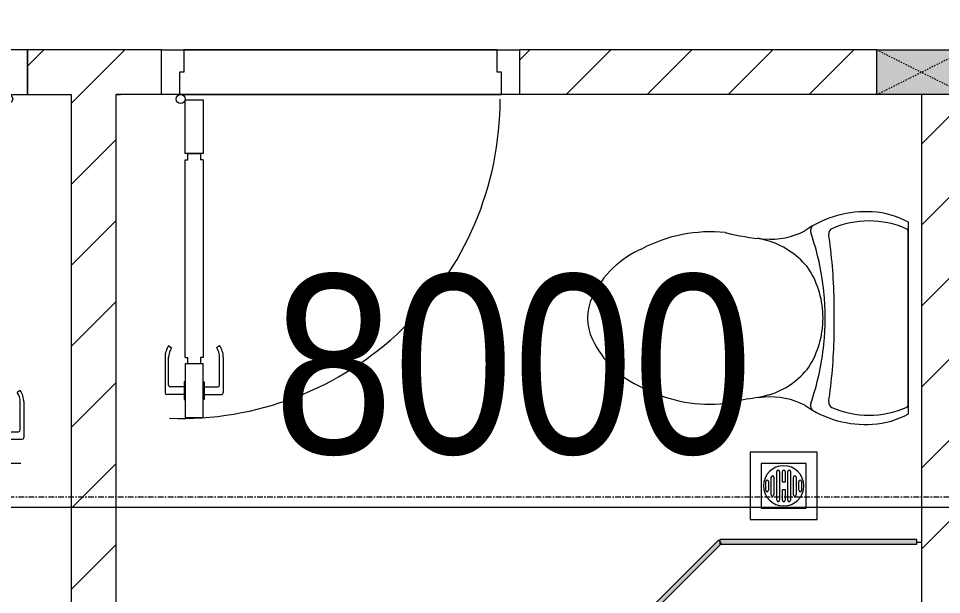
# Model space of a CAD drawing. Header units: millimetres. Extents: x 1591 to 240306, y -15958 to 82755.
# Drawn here: x 74936 to 76999, y 39020 to 40307 of the extents above; entities that cross this region are included whole.
import ezdxf

# ---------------------------------------------------------------- set-up
doc = ezdxf.new("R2010")
doc.units = ezdxf.units.MM
doc.linetypes.add('Dash', pattern=[6, 3, -3])
doc.linetypes.add('Grid Line', pattern=[22.225, 12.7, -3.175, 3.175, -3.175])
for name, color, linetype, lineweight in [('0-1', 7, 'Continuous', 5), ('A-ANNO-DIMS', 211, 'Continuous', 9), ('A-ANNO-DIMS-160', 211, 'Continuous', 9), ('A-DETL-GENF-1', 9, 'Continuous', 9), ('A-DOOR-1', 254, 'Continuous', 9), ('A-DOOR-2', 9, 'Continuous', 9), ('A-FLOR-2', 9, 'Continuous', 9), ('A-GLAZ-CURT', 52, 'Continuous', 9), ('A-GLAZ-CURT-1', 254, 'Continuous', 9), ('A-GLAZ-CURT-2', 9, 'Continuous', 9), ('A-WALL-1', 253, 'Continuous', 18), ('A-WALL-2', 9, 'Continuous', 9), ('A-WALL-PATT-1', 10, 'Continuous', 9), ('M-EQPM-1', 254, 'Continuous', 9), ('P-SANR-FIXT-1', 254, 'Continuous', 9), ('S-COLS', 52, 'Continuous', 9), ('S-COLS-3', 254, 'Continuous', 9), ('S-COLS-4', 253, 'Continuous', 18), ('S-COLS-HDLN-1', 9, 'Dash', 9), ('S-GRID-1', 1, 'Grid Line', 9)]:
    doc.layers.add(name, color=color, linetype=linetype, lineweight=lineweight)
doc.styles.add('UTM Avo', font='UTM Avo.ttf', dxfattribs={"width": 0.9, "height": 400})
doc.dimstyles.new('1_Dim_chi_tiet_2_5_1', dxfattribs={"dimscale": 304.8, "dimtxt": 399.720379, "dimasz": 0.629921, "dimexe": 0.524934, "dimexo": 0.0625, "dimgap": 0.052493, "dimtad": 1, "dimdec": 0, "dimrnd": 5, "dimzin": 0, "dimdsep": 46, "dimtxsty": 'UTM Avo', "dimblk1": 'OBLIQUE', "dimblk2": 'OBLIQUE', "dimsah": 1, "dimcen": 0.09, "dimdle": 0.524934, "dimazin": 0, "dimtfac": 1, "dimtdec": 4, "dimtix": 1, "dimtmove": 0, "dimatfit": 3, "dimfxl": 1.049869, "dimfxlon": 1, "dimtvp": 1, "dimtolj": 1, "dimtzin": 0, "dimarcsym": 2})
pattern_1 = [(45, (0, 0), (-90.50967, 90.50967), [])]

# ---------------------------------------------------------------- blocks, each defined once
blk = doc.blocks.new('DOOR_CW_01 CANH MO-PANEL KINH - DIW_01-900x2200-CỬA GỖ VÂN LAMINATE-553393-TKCS_MB TẦNG 3-4')
at = {"layer": 'A-DETL-GENF-1'}
for p, q in [((-397, 872), (-357, 872)), ((-397, 752), (-397, 872)), ((-357, 872), (-357, 752)), ((-399, 831.8), (-397, 831.8)), ((-399, 792.2), (-399, 831.8)), ((-397, 792.2), (-397, 831.8)), ((-357, 792.2), (-357, 831.8)), ((-355, 831.8), (-357, 831.8)), ((-355, 792.2), (-355, 831.8)), ((-442, 737), (-442, 816.5)), ((-399, 820.5), (-438, 820.5)), ((-355, 820.5), (-316, 820.5)), ((-312, 737), (-312, 816.5)), ((-434, 799.5), (-434, 737)), ((-399, 803.5), (-430, 803.5)), ((-397, 792.2), (-399, 792.2)), ((-357, 792.2), (-355, 792.2)), ((-355, 803.5), (-324, 803.5)), ((-320, 799.5), (-320, 737)), ((-357, 752), (-397, 752)), ((-363, 752), (-391, 752)), ((-391, 752), (-391, 738)), ((-363, 738), (-363, 752)), ((-397, 738), (-391, 738)), ((-397, 738), (-397, 196)), ((-357, 738), (-363, 738)), ((-357, 196), (-357, 738)), ((-433.9, 711.2), (-427.3, 715.8)), ((-320.1, 711.2), (-326.7, 715.8)), ((-397, 196), (-391, 196)), ((-391, 196), (-391, 182)), ((-357, 196), (-363, 196)), ((-363, 182), (-363, 196)), ((-357, 182), (-397, 182)), ((-397, 182), (-397, 62)), ((-391, 182), (-363, 182)), ((-357, 62), (-357, 182)), ((-397, 62), (-357, 62))]:
    blk.add_line(p, q, dxfattribs=at)
blk.add_circle((-407, 60), 10, dxfattribs=at)
for centre, radius, start, end in [((-407, 60), 814, 360, 92), ((-438, 816.5), 4, 90, 180), ((-316, 816.5), 4, 0, 90), ((-430, 799.5), 4, 90, 180), ((-324, 799.5), 4, 360, 90), ((-397, 737), 45, 180, 215), ((-397, 737), 37, 180, 215), ((-357, 737), 37, 325, 0), ((-357, 737), 45, 325, 0)]:
    blk.add_arc(centre, radius, start, end, dxfattribs=at)
at = {"layer": 'A-DOOR-2'}
for p, q in [((-410, 50), (-450, 50)), ((-450, 50), (-450, -50)), ((-410, 0), (-410, 50)), ((-407, 50), (-382, 50)), ((450, 50), (410, 50)), ((410, 50), (410, 0)), ((450, -50), (450, 50)), ((-400, 0), (-410, 0)), ((-400, -50), (-400, 0)), ((410, 0), (400, 0)), ((400, 0), (400, -50)), ((-450, -50), (-400, -50)), ((400, -50), (450, -50))]:
    blk.add_line(p, q, dxfattribs=at)
blk = doc.blocks.new('DOOR_CW_01 CANH MO-PANEL KINH - DIG_02-800x2200-CỬA NHÔM KÍNH-V108-TKCS_MB TẦNG 3-4')
at = {"layer": 'A-DETL-GENF-1'}
for p, q in [((-347, -182), (-347, -62)), ((-347, -62), (-307, -62)), ((-307, -62), (-307, -182)), ((-307, -182), (-347, -182)), ((-341, -196), (-341, -182)), ((-341, -182), (-313, -182)), ((-313, -182), (-313, -196)), ((-347, -196), (-341, -196)), ((-347, -638), (-347, -196)), ((-307, -196), (-313, -196)), ((-307, -196), (-307, -638)), ((-383.9, -611.2), (-377.3, -615.8)), ((-270.1, -611.2), (-276.7, -615.8)), ((-392, -637), (-392, -716.5)), ((-384, -699.5), (-384, -637)), ((-347, -638), (-341, -638)), ((-341, -652), (-341, -638)), ((-307, -638), (-313, -638)), ((-313, -638), (-313, -652)), ((-270, -699.5), (-270, -637)), ((-262, -637), (-262, -716.5)), ((-307, -652), (-347, -652)), ((-347, -652), (-347, -772)), ((-313, -652), (-341, -652)), ((-307, -772), (-307, -652)), ((-349, -692.2), (-349, -731.8)), ((-347, -692.2), (-349, -692.2)), ((-347, -692.2), (-347, -731.8)), ((-307, -692.2), (-307, -731.8)), ((-307, -692.2), (-305, -692.2)), ((-305, -692.2), (-305, -731.8)), ((-349, -720.5), (-388, -720.5)), ((-349, -703.5), (-380, -703.5)), ((-305, -703.5), (-274, -703.5)), ((-305, -720.5), (-266, -720.5)), ((-349, -731.8), (-347, -731.8)), ((-305, -731.8), (-307, -731.8)), ((-347, -772), (-307, -772))]:
    blk.add_line(p, q, dxfattribs=at)
blk.add_circle((-357, -60), 10, dxfattribs=at)
for centre, radius, start, end in [((-357, -60), 714, 268, 0), ((-347, -637), 45, 145, 180), ((-347, -637), 37, 145, 180), ((-307, -637), 37, 0, 35), ((-307, -637), 45, 360, 35), ((-380, -699.5), 4, 180, 270), ((-274, -699.5), 4, 270, 0), ((-388, -716.5), 4, 180, 270), ((-266, -716.5), 4, 270, 0)]:
    blk.add_arc(centre, radius, start, end, dxfattribs=at)
at = {"layer": 'A-DOOR-2'}
for p, q in [((-400, -50), (-400, 50)), ((-400, 50), (-350, 50)), ((-350, 50), (-350, 0)), ((350, 0), (350, 50)), ((350, 50), (400, 50)), ((400, 50), (400, -50)), ((-360, 0), (-360, -50)), ((-350, 0), (-360, 0)), ((360, 0), (350, 0)), ((360, -50), (360, 0)), ((-360, -50), (-400, -50)), ((-357, -50), (-332, -50)), ((400, -50), (360, -50))]:
    blk.add_line(p, q, dxfattribs=at)
blk = doc.blocks.new('TOILET - TOILET-348229-TKCS_MB TẦNG 3-4')
at = {"layer": 'P-SANR-FIXT-1'}
for p, q in [((214.2, -19.1), (-214.2, -19.1)), ((194, -19.9), (-194, -19.9)), ((-171.7, -330.3), (-178.6, -355.5)), ((171.7, -330.3), (178.6, -355.5))]:
    blk.add_line(p, q, dxfattribs=at)
for centre, radius, start, end in [((-46.1, -111.1), 191.6, 151.2809, 176.4513), ((-193.7, -26.4), 6.48, 92.3168, 156.2862), ((193.7, -26.4), 6.48, 23.7138, 87.6832), ((46.1, -111.1), 191.6, 3.5487, 28.7191), ((-9.8, -107.2), 207.3, 156.2862, 203.7138), ((9.8, -107.2), 207.3, 336.2862, 23.7138), ((1.9, -114.1), 239.7, 176.4513, 195.2961), ((-1.9, -114.1), 239.7, 344.7039, 3.5487), ((-4, -115.7), 233.6, 195.2961, 215.2147), ((-14.3, -1400.4), 1215.6, 90.3974, 97.407), ((0, -3462.8), 3278, 89.6026, 90.3974), ((14.3, -1400.4), 1215.6, 82.593, 89.6026), ((4, -115.7), 233.6, 324.7853, 344.7039), ((-189.1, -185.5), 11.7, 205.4105, 277.5788), ((178.9, -2951.3), 2778.4, 97.2351, 97.5788), ((0, -786.7), 581.5, 84.1678, 95.8322), ((-178.9, -2951.3), 2778.4, 82.4212, 82.7649), ((189.1, -185.5), 11.7, 262.4212, 334.5895), ((0.6, -792.1), 586.9, 95.8322, 108.9927), ((0, -416), 206.1, 90, 122.0732), ((0, -416), 206.1, 57.9268, 90), ((-0.6, -792.1), 586.9, 71.0073, 84.1678), ((-195, -224.1), 13.8, 230.6724, 288.9927), ((-0.4, -384), 179.5, 127.4036, 162.5964), ((0.4, -384), 179.5, 17.4036, 52.5964), ((195, -224.1), 13.8, 251.0073, 309.3276), ((-343.5, -327.4), 167.3, 355.4559, 27.38), ((343.5, -327.4), 167.3, 152.62, 184.5441), ((-719.2, -297.5), 544.3, 346.0536, 355.4559), ((719.2, -297.5), 544.3, 184.5441, 190.2879), ((-1948.3, -805.1), 2171.2, 9.681, 10.8949), ((137.1, -461.2), 329.8, 174.3487, 207.6878), ((-137.1, -461.2), 329.8, 332.3122, 3.6835), ((45.1, -528.6), 217.6, 203.2216, 244.7718), ((-45.1, -528.6), 217.6, 295.2282, 336.7784), ((0, -624.4), 111.7, 244.7718, 295.2282)]:
    blk.add_arc(centre, radius, start, end, dxfattribs=at)
blk = doc.blocks.new('THU NUOC - THU NUOC-461820-TKCS_MB TẦNG 3-4')
at = {"layer": 'M-EQPM-1'}
for p, q in [((-66.3, 70.6), (-66.3, -79.4)), ((83.7, 70.6), (-66.3, 70.6)), ((83.7, -79.4), (83.7, 70.6)), ((58.7, 45.6), (-41.3, 45.6)), ((-41.3, 45.6), (-41.3, -54.4)), ((58.7, -54.4), (58.7, 45.6)), ((-11, 23.3), (28.5, 23.3)), ((-1.1, 35.6), (18.5, 35.6)), ((18.5, 29.6), (-1.1, 29.6)), ((-23.3, 10.8), (40.9, 10.8)), ((40.9, 4.8), (-23.3, 4.8)), ((28.5, 17.3), (-11, 17.3)), ((-23.3, -1.2), (0.7, -1.2)), ((0.7, -7.2), (-23.3, -7.2)), ((-23.3, -13.6), (40.9, -13.6)), ((40.9, -19.6), (-23.3, -19.6)), ((0.7, -1.2), (0.7, -7.2)), ((16.7, -1.2), (40.9, -1.2)), ((16.7, -7.2), (16.7, -1.2)), ((40.9, -7.2), (16.7, -7.2)), ((-11, -26.1), (28.5, -26.1)), ((28.5, -32.1), (-11, -32.1)), ((-1.1, -38.5), (18.5, -38.5)), ((-41.3, -54.4), (58.7, -54.4)), ((18.5, -44.5), (-1.1, -44.5)), ((-66.3, -79.4), (83.7, -79.4))]:
    blk.add_line(p, q, dxfattribs=at)
for centre, radius, start, end in [((8.7, -4.4), 45, 0, 180), ((8.7, -4.4), 45, 0, 180), ((-11, 20.3), 3, 90, 270), ((-1.1, 32.6), 3, 90, 270), ((18.5, 32.6), 3, 270, 90), ((28.5, 20.3), 3, 270, 90), ((-23.3, 7.8), 3, 90, 270), ((40.9, 7.8), 3, 270, 90), ((8.7, -4.4), 45, 180, 360), ((8.7, -4.4), 45, 180, 360), ((-23.3, -4.2), 3, 90, 270), ((-23.3, -16.6), 3, 90, 270), ((40.9, -4.2), 3, 270, 90), ((40.9, -16.6), 3, 270, 90), ((-11, -29.1), 3, 90, 270), ((-1.1, -41.5), 3, 90, 270), ((18.5, -41.5), 3, 270, 90), ((28.5, -29.1), 3, 270, 90)]:
    blk.add_arc(centre, radius, start, end, dxfattribs=at)
blk = doc.blocks.new('System Panel - Glazed-901203-TKCS_MB TẦNG 3-4')
at = {"layer": 'A-GLAZ-CURT'}
blk.add_hatch(color=256, dxfattribs=at).paths.add_polyline_path([(-220.1, -5), (220.1, -5), (220.1, 5), (-220.1, 5)])
at = {"layer": 'A-GLAZ-CURT-2'}
for p, q in [((220.1, 5), (-220.1, 5)), ((-220.1, 5), (-220.1, -5)), ((220.1, -5), (220.1, 5)), ((-220.1, -5), (220.1, -5))]:
    blk.add_line(p, q, dxfattribs=at)
blk = doc.blocks.new('System Panel - Glazed-580253-TKCS_MB TẦNG 3-4')
at = {"layer": 'A-GLAZ-CURT'}
blk.add_hatch(color=256, dxfattribs=at).paths.add_polyline_path([(-352.2, -5), (352.2, -5), (352.2, 5), (-352.2, 5)])
at = {"layer": 'A-GLAZ-CURT-2'}
for p, q in [((352.2, 5), (-352.2, 5)), ((-352.2, 5), (-352.2, -5)), ((352.2, -5), (352.2, 5)), ((-352.2, -5), (352.2, -5))]:
    blk.add_line(p, q, dxfattribs=at)
blk = doc.blocks.new('G1_SOF - BO TRU - 100x200-746114-TKCS_MB TẦNG 3-4')
at = {"layer": 'S-COLS'}
blk.add_hatch(color=256, dxfattribs=at).paths.add_polyline_path([(50, -100), (50, 100), (-50, 100), (-50, -100)])
at = {"layer": 'S-COLS-4'}
for p, q in [((-50, 100), (50, 100)), ((-50, -100), (-50, 100)), ((50, 100), (50, -100)), ((50, -100), (-50, -100))]:
    blk.add_line(p, q, dxfattribs=at)
at = {"layer": 'S-COLS-HDLN-1'}
for p, q in [((50, -100), (-50, 100)), ((-50, -100), (50, 100))]:
    blk.add_line(p, q, dxfattribs=at)
blk = doc.blocks.new('NCV_TKTC_TANG 3 - 4_rvt-2-TKCS_MB TẦNG 3-4')
at = {"layer": 'A-WALL-PATT-1'}
h = blk.add_hatch(dxfattribs=at)
h.set_pattern_fill('FP_1', color=256, style=0, pattern_type=2)
h.set_pattern_definition(pattern_1)
h.paths.add_polyline_path([(61052.6, 40136.9), (61254.6, 40136.9), (61254.6, 40236.9), (61052.6, 40236.9)])
h.paths.add_polyline_path([(62154.6, 40136.9), (62552.6, 40136.9), (62552.6, 40236.9), (62154.6, 40236.9)])
h.paths.add_polyline_path([(62752.6, 40136.9), (63054.6, 40136.9), (63054.6, 40236.9), (62752.6, 40236.9), (62752.6, 40212.1)])
h.paths.add_polyline_path([(63954.6, 40136.9), (64254.2, 40137.8), (64254.2, 40236.9), (63954.6, 40236.9)])
h.paths.add_polyline_path([(65054.2, 40137.8), (65852.6, 40137.8), (65852.6, 40236.9), (65054.2, 40236.9)])
h = blk.add_hatch(dxfattribs=at)
h.set_pattern_fill('FP_1', color=256, style=0, pattern_type=2)
h.set_pattern_definition(pattern_1)
h.paths.add_polyline_path([(64052.6, 38186.9), (64152.6, 38186.9), (64152.6, 40136.9), (64052.6, 40136.9), (64052.6, 38431.9)])
h = blk.add_hatch(dxfattribs=at)
h.set_pattern_fill('FP_1', color=256, style=0, pattern_type=2)
h.set_pattern_definition(pattern_1)
h.paths.add_polyline_path([(65952.6, 35737.4), (66052.6, 35737.4), (66052.6, 37736.9), (65952.6, 37736.9), (65952.6, 35786.5)])
h.paths.add_polyline_path([(65952.6, 37836.9), (66052.6, 37836.9), (66052.6, 40136.9), (65952.6, 40136.9), (65952.6, 38431.9)])
at = {"layer": 'A-FLOR-2'}
for p, q in [((64304.2, 40236.9), (65004.2, 40236.9)), ((65004.2, 40236.9), (64304.2, 40236.9)), ((64253, 40136.9), (64152.6, 40136.9)), ((64294.2, 40136.9), (65014.2, 40136.9)), ((65852.6, 40136.9), (65054.2, 40136.9)), ((65942.6, 39136.9), (65952.6, 39136.9))]:
    blk.add_line(p, q, dxfattribs=at)
at = {"layer": 'A-WALL-1'}
for p, q in [((64254.2, 40236.9), (63954.6, 40236.9)), ((63954.6, 40236.9), (63954.6, 40136.9)), ((64254.2, 40137.8), (64254.2, 40236.9)), ((65852.6, 40236.9), (65054.2, 40236.9)), ((65054.2, 40236.9), (65054.2, 40137.8)), ((63954.6, 40136.9), (64052.6, 40136.9)), ((64052.6, 40136.9), (64052.6, 38186.9)), ((64152.6, 40136.9), (64162.6, 40136.9)), ((64152.6, 38186.9), (64152.6, 40136.9)), ((64162.6, 40136.9), (64162.6, 40137.8)), ((64162.6, 40137.8), (64254.2, 40137.8)), ((65054.2, 40137.8), (65852.6, 40137.8)), ((65952.6, 40136.9), (65952.6, 37836.9))]:
    blk.add_line(p, q, dxfattribs=at)
at = {"layer": 'A-WALL-2'}
for p, q in [((64304.2, 40236.9), (65004.2, 40236.9)), ((64294.2, 40137.8), (65014.2, 40137.8))]:
    blk.add_line(p, q, dxfattribs=at)
at = {"layer": 'A-DOOR-1', "rotation": 180}
blk.add_blockref('DOOR_CW_01 CANH MO-PANEL KINH - DIW_01-900x2200-CỬA GỖ VÂN LAMINATE-553393-TKCS_MB TẦNG 3-4', (63504.6, 40186.9), dxfattribs=at)
at = {"layer": 'A-DOOR-1'}
blk.add_blockref('DOOR_CW_01 CANH MO-PANEL KINH - DIG_02-800x2200-CỬA NHÔM KÍNH-V108-TKCS_MB TẦNG 3-4', (64654.2, 40186.9), dxfattribs=at)
at = {"layer": 'A-GLAZ-CURT-1'}
for name, p, rotation in [('System Panel - Glazed-580253-TKCS_MB TẦNG 3-4', (65253.2, 38888.3), 225.0000000000002), ('System Panel - Glazed-901203-TKCS_MB TẦNG 3-4', (65722.4, 39137.4), 180)]:
    blk.add_blockref(name, p, dxfattribs=dict(at, rotation=rotation))
at = {"layer": 'M-EQPM-1', "rotation": 270.0000000000008}
blk.add_blockref('THU NUOC - THU NUOC-461820-TKCS_MB TẦNG 3-4', (65649.1, 39271.1), dxfattribs=at)
at = {"layer": 'P-SANR-FIXT-1', "rotation": 269.9999999999998}
blk.add_blockref('TOILET - TOILET-348229-TKCS_MB TẦNG 3-4', (65942.6, 39637.4), dxfattribs=at)
at = {"layer": 'S-COLS-3', "rotation": 270.0000000000007}
blk.add_blockref('G1_SOF - BO TRU - 100x200-746114-TKCS_MB TẦNG 3-4', (65952.6, 40186.9), dxfattribs=at)
blk = doc.blocks.new('DIMBLOCK337-TKCS_MB TẦNG 3-4')
at = {"layer": 'A-ANNO-DIMS-160'}
for p, q in [((72053.9, 39534.8), (72053.9, 39054.8)), ((72053.9, 39214.8), (72053.9, 39534.8)), ((80053.9, 39534.8), (80053.9, 39054.8)), ((80053.9, 39214.8), (80053.9, 39534.8)), ((71893.9, 39214.8), (80213.9, 39214.8))]:
    blk.add_line(p, q, dxfattribs=at)
at = {"layer": 'A-ANNO-DIMS-160', "lineweight": 25}
for p, q in [((72053.9, 39214.8), (72149.9, 39310.8)), ((80053.9, 39214.8), (80149.9, 39310.8)), ((72053.9, 39214.8), (71957.9, 39118.8)), ((80053.9, 39214.8), (79957.9, 39118.8))]:
    blk.add_line(p, q, dxfattribs=at)
at = {"layer": 'A-ANNO-DIMS-160', "color": 0, "insert": (75506.1, 39734.4), "char_height": 400, "width": 1314.636, "attachment_point": 1, "line_spacing_factor": 1.110334, "style": 'UTM Avo'}
blk.add_mtext('8000', dxfattribs=at)
blk = doc.blocks.new('_Oblique')
at = {"color": 0, "linetype": 'ByBlock', "lineweight": -2}
blk.add_line((-0.5, -0.5), (0.5, 0.5), dxfattribs=at)
blk = doc.blocks.new('DIMBLOCK384-TKCS_MB TẦNG 3-4')
at = {"layer": 'A-ANNO-DIMS-160'}
for p, q in [((74880.6, 44496.1), (74880.6, 35577.4)), ((75200.6, 44336.1), (74720.6, 44336.1)), ((74880.6, 44336.1), (75200.6, 44336.1)), ((75200.6, 35737.4), (74720.6, 35737.4)), ((74880.6, 35737.4), (75200.6, 35737.4))]:
    blk.add_line(p, q, dxfattribs=at)
at = {"layer": 'A-ANNO-DIMS-160', "lineweight": 25}
for p, q in [((74880.6, 44336.1), (74784.6, 44432.1)), ((74880.6, 44336.1), (74976.6, 44240.1)), ((74880.6, 35737.4), (74784.6, 35833.4)), ((74880.6, 35737.4), (74976.6, 35641.4))]:
    blk.add_line(p, q, dxfattribs=at)
at = {"layer": 'A-ANNO-DIMS-160', "color": 0, "insert": (74360.9, 39489), "char_height": 400, "width": 1314.636, "attachment_point": 1, "rotation": 90, "line_spacing_factor": 1.110334, "style": 'UTM Avo'}
blk.add_mtext('8600', dxfattribs=at)

msp = doc.modelspace()

# ---------------------------------------------------------------- linework, layer by layer
at = {"layer": 'S-GRID-1'}
msp.add_line((139245.7, 39236.9), (45492.6, 39236.9), dxfattribs=at)

# ---------------------------------------------------------------- block references
at = {"layer": '0-1'}
msp.add_blockref('NCV_TKTC_TANG 3 - 4_rvt-2-TKCS_MB TẦNG 3-4', (11001.4, 0), dxfattribs=at)

# ---------------------------------------------------------------- dimensions: what is measured, and where the dimension line sits
at = {"layer": 'A-ANNO-DIMS'}
dim = msp.add_linear_dim(base=(74880.6, 35737.4), p1=(75200.6, 44336.1), p2=(75200.6, 35737.4), angle=90, dimstyle='1_Dim_chi_tiet_2_5_1', override={"dimpost": '<>', "dimfxl": 8598.760351}, dxfattribs=at)
dim.commit()
dim.dimension.update_dxf_attribs({"geometry": 'DIMBLOCK384-TKCS_MB TẦNG 3-4', "text_midpoint": (74657.6, 40036.7)})
dim = msp.add_linear_dim(base=(80053.9, 39214.8), p1=(72053.9, 39534.8), p2=(80053.9, 39534.8), dimstyle='1_Dim_chi_tiet_2_5_1', override={"dimpost": '<>', "dimfxl": 8000}, dxfattribs=at)
dim.commit()
dim.dimension.update_dxf_attribs({"geometry": 'DIMBLOCK337-TKCS_MB TẦNG 3-4', "text_midpoint": (76053.9, 39437.8)})

doc.saveas('drawing.dxf')
